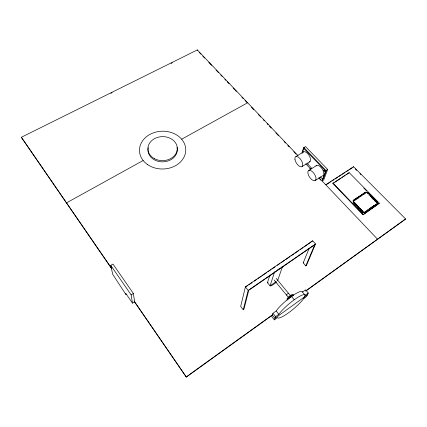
<?xml version="1.0" encoding="UTF-8"?>
<svg xmlns="http://www.w3.org/2000/svg" width="427" height="427" viewBox="0 0 427 427"><rect width="100%" height="100%" fill="white"/><g stroke="black" fill="none" stroke-linecap="round" stroke-linejoin="round"><path stroke-width="0.64" d="M197.327 50.375L197.343 49.922L21.35 137.275L111.842 268.919M272.357 315.131L186.305 377.078L134.105 301.014M243.241 309.756L248.156 290.408L315.516 243.977L312.692 240.807L245.397 286.933L240.679 306.469L243.241 309.756L243.902 309.292L248.776 290.264L314.71 244.799L305.823 265.893L303.207 262.872L309.164 248.306M302.092 152.935L303.517 148.164L304.077 147.827L303.714 149.018M302.135 153.304L303.848 147.587L305.513 146.573L327.664 169.45L323.746 179.906L322.107 180.963L323.25 177.888M276.531 281.863A5.354 1.244 -39.9 0 1 270.056 285.86L267.467 282.695L269.848 275.111M311.817 168.371L307.766 164.123L307.894 163.717M277.651 280.566L282.487 266.597L281.43 267.329M320.453 176.879L322.679 179.212L325.684 171.136L326.239 170.779L303.848 147.587M272.912 313.317L271.705 316.562L274.353 319.882L277.571 317.555A17.822 3.373 -40 0 0 288.609 312.751A17.822 3.373 -40 0 0 303.586 298.708L306.677 296.471L308.294 293.029L305.588 289.826L302.465 292.068A17.769 3.475 -40 0 0 291.411 296.53A17.769 3.475 -40 0 0 276.173 310.968L272.912 313.317L275.596 316.663L274.353 319.882M323.933 176.047L324.616 174.205M325.075 172.978L325.758 171.131M326.239 170.779L323.228 178.86L322.679 179.212M332.873 183.461L349.126 172.588L379.347 203.225L362.961 214.797L332.873 183.461L333.983 182.74M315.516 243.977L306.426 265.471L305.823 265.893M348.955 172.983L349.126 172.588M353.38 167.096L353.551 166.701L405.65 218.982L305.908 290.979M303.586 298.708L305.172 295.287L308.294 293.029M353.289 200.306L353.802 200.839L353.62 201.218L353.108 200.685L353.289 200.306L354.1 199.756L354.618 200.29M368.533 193.041L367.807 193.789L368.533 193.041L367.893 192.39L367.364 192.753L366.724 192.107L353.257 201.208L353.076 201.587L353.716 202.249L353.166 202.617L353.807 203.279L354.533 202.531L355.173 203.193L354.442 203.941L355.083 204.608L355.808 203.86L356.449 204.522L355.723 205.27L356.364 205.937L357.089 205.19L357.735 205.857L357.004 206.604L357.645 207.271L358.376 206.524L359.022 207.191L358.285 207.938L358.931 208.606L359.662 207.858L360.308 208.531L360.121 208.904L359.475 208.232M354.1 199.756L353.108 200.685M353.166 202.617L353.892 201.87L353.257 201.208M354.917 199.206L355.429 199.74L355.248 200.119L354.736 199.585L354.917 199.206L355.728 198.656L356.246 199.19M353.716 202.249L353.892 201.87M355.728 198.656L354.736 199.585M353.807 203.279L354.533 202.531M356.54 198.107L357.057 198.64L356.876 199.019L356.358 198.491L356.54 198.107L357.351 197.562L357.869 198.091L357.682 198.475L358.68 197.546L358.162 197.012L358.974 196.468L359.486 196.996M357.351 197.562L356.358 198.491M358.493 197.925L357.981 197.397L358.162 197.012M358.974 196.468L357.981 197.397M355.083 204.608L355.808 203.86M360.916 196.287L361.103 195.908L360.585 195.379L359.593 196.303L360.11 196.831M360.399 195.758L360.585 195.379M361.391 194.835L361.909 195.358L361.722 195.742L361.205 195.214L361.391 194.835L362.197 194.29L362.715 194.819M356.364 205.937L357.089 205.19M362.197 194.29L361.205 195.214M363.003 193.746L362.811 194.13L363.329 194.653L363.516 194.274L363.003 193.746L363.804 193.201L364.322 193.73L364.13 194.114L365.122 193.185L364.605 192.662L365.405 192.123L365.923 192.646M363.617 193.586L363.804 193.201M364.93 193.57L364.418 193.047L364.605 192.662M357.645 207.271L358.376 206.524M365.405 192.123L364.418 193.047M366.531 192.492L366.724 192.107M358.931 208.606L359.662 207.858M367.893 192.39L367.7 192.774L368.341 193.426M360.308 208.531L359.577 209.278L360.217 209.945L360.954 209.198L361.6 209.87L361.413 210.244L360.767 209.572M360.217 209.945L360.954 209.198M368.981 194.071L369.174 193.693L369.814 194.344L369.088 195.086L369.814 194.344M361.6 209.87L360.585 210.81L361.237 211.482L362.251 210.543L362.897 211.216L361.882 212.155L362.528 212.827L363.548 211.888L364.071 212.432L363.879 212.806L363.356 212.262M361.237 211.482L362.251 210.543M370.262 195.374L370.46 194.995L371.1 195.646L370.369 196.388L371.1 195.646M361.882 212.155L362.897 211.216M362.528 212.827L363.548 211.888M372.189 197.333L372.387 196.954L371.746 196.297L371.543 196.676L372.189 197.333L371.655 197.696L372.301 198.352L373.033 197.605L373.678 198.261L372.947 199.003L373.593 199.66L374.324 198.918L374.975 199.574L374.239 200.322L374.975 199.574M371.655 197.696L372.387 196.954M362.961 214.797L379.347 203.225M364.423 212.427L364.615 212.059L365.144 212.603L364.952 212.977L364.423 212.427L363.879 212.806M366.249 210.927L365.24 211.867L366.249 210.927L366.777 211.477L366.579 211.845L366.056 211.301M372.301 198.352L373.033 197.605M365.432 211.493L365.96 212.038L364.952 212.977M372.947 199.003L373.678 198.261M367.684 210.175L367.882 209.806L368.405 210.346L368.207 210.719L367.684 210.175L366.868 210.741M367.882 209.806L367.065 210.367L367.594 210.911L366.579 211.845M373.593 199.66L374.324 198.918M369.83 209.598L370.033 209.225L369.504 208.68L369.307 209.054L369.83 209.598L370.844 208.664L370.316 208.12L371.127 207.565L371.65 208.104L371.453 208.477L370.924 207.938L371.127 207.565M369.504 208.68L368.693 209.241L369.222 209.785L368.207 210.719M370.316 208.12L370.118 208.493L370.924 207.938M375.621 200.231L374.885 200.978L375.621 200.231L376.272 200.893L375.536 201.635L376.272 200.893M372.739 206.444L371.736 207.378L372.739 206.444L373.267 206.988L373.065 207.362L372.541 206.823M371.933 207.004L372.461 207.543L371.453 208.477M373.065 207.362L373.871 206.801L373.347 206.262L373.545 205.889L374.351 205.334L374.879 205.873L374.676 206.246L374.148 205.707L374.351 205.334M373.871 206.801L374.073 206.428L373.545 205.889M376.918 201.549L376.182 202.297L376.918 201.549L377.569 202.211L376.833 202.953L377.569 202.211M375.755 204.597L375.963 204.223L376.486 204.757L376.283 205.136L375.755 204.597L374.954 205.152M375.963 204.223L375.157 204.779L375.685 205.312L374.676 206.246M377.361 203.492L377.564 203.113L375.739 201.256M377.564 203.113L376.763 203.668L377.292 204.202L376.283 205.136M377.345 239.552L377.553 239.2L318.921 177.616M312.692 240.807L304.205 246.902M307.483 294.763L274.967 318.291L272.303 314.955M275.596 316.663L278.858 314.304A17.822 3.373 -40 0 1 294.166 299.85A17.822 3.373 -40 0 1 305.172 295.287L302.465 292.068M186.316 376.844L272.752 314.63M305.705 290.915L405.65 218.982M290.451 296.477L291.129 295.996M276.023 281.697L270.056 285.86L274.556 272.063L275.612 271.337M303.207 262.872L303.81 262.45M364.071 212.432L364.615 212.059M373.347 206.262L374.148 205.707M365.144 212.603L365.96 212.038M366.777 211.477L367.594 210.911M368.405 210.346L369.222 209.785M370.033 209.225L370.844 208.664M371.65 208.104L372.461 207.543M373.267 206.988L374.073 206.428M374.879 205.873L375.685 205.312M376.486 204.757L377.292 204.202M277.731 269.875L279.317 268.786M358.285 207.938L358.829 207.565L358.189 206.898M247.665 285.668L245.397 286.933L248.156 290.408M248.76 284.916L252.053 282.658M254.252 281.153L256.995 279.269M258.095 278.516L261.388 276.258M262.488 275.506L266.875 272.495M267.975 271.743L270.718 269.859M271.818 269.106L275.111 266.848M277.31 265.343L280.053 263.464M281.153 262.712L284.446 260.454M285.54 259.696L289.933 256.686M291.033 255.933L293.776 254.054M294.876 253.302L298.719 250.665M300.362 249.539L303.111 247.655M371.746 196.297L371.212 196.66L370.567 196.009M357.004 206.604L357.548 206.23L356.908 205.563M369.174 193.693L368.64 194.055L367.999 193.404M354.442 203.941L354.986 203.572L354.351 202.91M370.46 194.995L369.926 195.358L369.28 194.701M355.723 205.27L356.267 204.901L355.627 204.234M335.094 182.014L341.189 178.038M342.299 177.317L345.075 175.513M346.18 174.787L348.4 173.341M325.726 184.763L353.551 166.701M326.132 184.79L330.578 181.902M331.694 181.176L333.914 179.735M335.03 179.014L337.81 177.205M338.921 176.484L341.146 175.038M342.257 174.317L345.037 172.513M346.148 171.793L348.373 170.346M349.483 169.626L352.264 167.816M132.482 303.159L134.628 301.777L133.357 293.477L112.99 264.062L110.801 265.397L112.696 274.315L125.997 294.641L125.768 293.376L132.482 303.159L131.142 294.892L110.801 265.397M315.003 180.658L322.791 175.673A5.983 2.946 56.5 0 0 323.399 175.198L323.757 174.403A5.983 2.946 56.5 0 0 321.061 167.491A5.983 2.946 56.5 0 0 316.028 165.954M131.142 294.892L133.357 293.477M325.988 170.517L327.664 169.45M308.801 170.384L316.62 165.462M307.766 164.123L308.31 163.781M302.241 166.445L310.007 161.598M295.954 156.517L303.752 151.734M66.521 202.868L143.162 160.499M181.662 139.218L247.639 102.747M110.903 93.299L112.098 92.707M171.099 63.399L172.294 62.806M355.253 168.98L356.657 170.389M359.94 173.688L360.879 174.627M363.815 188.056L366.601 190.88M368.923 193.234L370.78 195.118M374.495 198.891L375.424 199.831M372.835 197.984L373.481 198.64M374.127 199.297L374.773 199.953M371.853 197.317L372.499 197.968M373.145 198.624L373.79 199.281M374.442 199.943L375.087 200.599M359.78 195.924L360.297 196.452M303.517 148.164L325.684 171.136M362.059 210.917L362.704 211.589M353.348 202.238L353.988 202.9M354.623 203.567L355.264 204.229M355.904 204.896L356.545 205.563M357.185 206.225L357.831 206.898M358.472 207.565L359.118 208.232M359.764 208.904L360.409 209.572M360.778 210.436L361.423 211.109M362.075 211.781L362.72 212.459M333.033 183.071L363.153 214.423M197.343 49.922L298.025 155.668M305.839 163.877L310.893 169.188M199.163 52.307L201 54.234M202.836 56.167L204.672 58.099M208.808 62.438L211.562 65.336M216.153 70.161L218.448 72.574M220.748 74.987L222.125 76.433M224.88 79.331L225.798 80.297M227.175 81.744L229.011 83.676M233.147 88.015L236.361 91.394M241.869 97.185L243.251 98.637M245.087 100.564L246.923 102.496M251.514 107.321L253.809 109.734M258.404 114.559L260.7 116.971M263.454 119.87L264.372 120.836M267.131 123.729L268.049 124.695M269.426 126.141L271.262 128.073M275.853 132.898L278.607 135.797M284.12 141.588L285.498 143.034M287.793 145.447L289.17 146.893M293.765 151.718L296.06 154.131M309.778 168.553L310.675 169.492M319.022 178.262L320.858 180.194M291.518 296.45L294.272 299.775M276.162 278.409L290.392 295.575M274.118 280.037L288.321 297.24M276.173 310.968L278.858 314.304M21.35 137.275L111.778 268.599M134.521 301.862L186.305 377.078M177.018 147.379A14.673 11.983 -1.4 0 1 162.708 161.86A14.673 11.983 -1.4 0 1 148.244 147.705M268.151 282.754A5.337 1.276 -39.9 0 1 267.467 282.695M286.688 295.089A1.334 0.278 -40 0 1 286.827 294.523A1.334 0.278 -40 0 1 288.156 293.456A1.334 0.278 -40 0 1 288.476 293.653M288.577 299.103A4.238 0.843 -40 0 1 289.287 298.382M290.098 297.651A4.238 0.843 -40 0 1 290.958 296.952L291.812 296.333A4.238 0.843 -40 0 1 292.591 295.842M293.248 295.516A4.238 0.843 -40 0 1 293.733 295.367M293.386 295.383A4.238 0.849 -40 0 0 291.262 295.671L290.413 296.29A4.238 0.849 -40 0 0 287.051 300.256M287.771 299.172A3.389 0.678 -40 0 1 289.762 297.032M291.742 295.617A3.389 0.678 -40 0 1 292.255 295.367M288.785 297.422A1.334 0.267 -40 0 1 288.94 297.224M289.143 297.005A1.334 0.267 -40 0 1 289.389 296.776M287.734 298.975A3.389 0.683 -40 0 1 287.36 298.297A3.389 0.683 -40 0 1 289.906 295.82L290.579 295.335A3.389 0.683 -40 0 1 292.34 294.854M303.122 152.145A5.887 2.872 57.6 0 1 309.015 155.321A5.887 2.872 57.6 0 1 309.367 161.988M315.937 179.409L315.596 180.194A6.015 2.877 56.6 0 1 308.737 175.721A6.015 2.877 56.6 0 1 310.947 170.651A6.015 2.877 56.6 0 1 315.937 179.409M147.699 164.678A23.143 18.905 -1.4 0 0 185.393 153.245A23.143 18.905 -1.4 0 0 154.745 132.386A23.143 18.905 -1.4 0 0 147.699 164.678M154.483 158.7A14.715 12.004 -1.3 0 0 177.29 149.247A14.715 12.004 -1.3 0 0 156.036 137.937A14.715 12.004 -1.3 0 0 154.483 158.7M323.863 170.672A0.758 0.379 56.3 0 0 324.728 171.574A0.758 0.379 56.3 0 0 324.525 170.506A0.758 0.379 56.3 0 0 323.863 170.672M294.988 159.762A5.919 2.808 57.6 0 0 301.611 166.824A5.919 2.808 57.6 0 0 299.823 158.401A5.919 2.808 57.6 0 0 294.988 159.762"/></g></svg>
